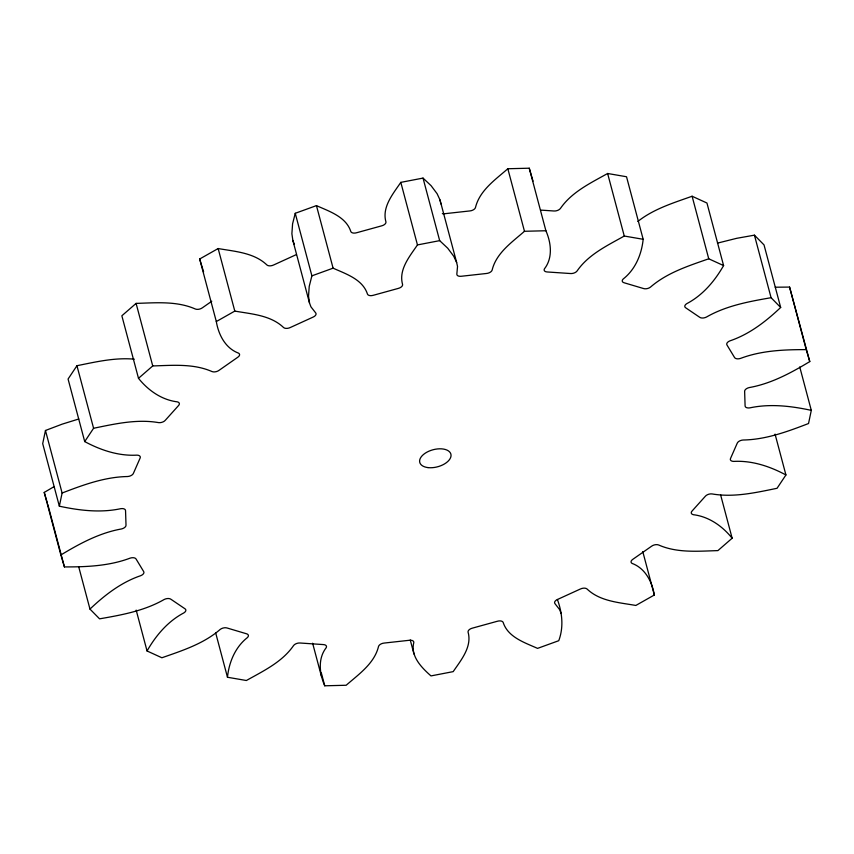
<?xml version="1.0" encoding="UTF-8"?>
<svg xmlns="http://www.w3.org/2000/svg" width="854" height="854" viewBox="0 0 854 854"><rect width="100%" height="100%" fill="white"/><g stroke="black" fill="none" stroke-linecap="round" stroke-linejoin="round"><path stroke-width="1.28" d="M557.395 599.487C562.263 612.745 563.811 627.242 558.751 640.703L537.55 648.378C524.698 642.603 507.884 637.255 503.145 622.363A5.06 2.775 -14.9 0 0 497.263 621.285L472.465 628.117A5.06 2.775 -14.9 0 0 468.056 632.035C472.262 646.862 460.957 660.195 453.186 671.628L430.971 675.909C421.609 667.625 410.262 656.246 413.806 642.486A5.06 2.775 -14.9 0 0 409.215 640.297L384.289 643.051A5.06 2.775 -14.9 0 0 378.546 646.382C374.426 663.526 358.691 674.286 346.169 685.26L324.744 685.794C319.471 673.795 317.635 658.701 326.217 647.684A5.06 2.775 -14.9 0 0 323.292 644.578L300.256 643.019A5.06 2.775 -14.9 0 0 293.616 645.485C282.268 662.042 263.374 670.956 246.379 680.51L227.474 677.254C229.021 662.17 235.266 647.086 247.457 637.532A5.06 2.775 -14.9 0 0 246.443 633.753L227.164 628.021A5.06 2.775 -14.9 0 0 220.183 629.43C203.626 643.809 182.244 650.641 161.897 657.761L147.048 650.972L136.181 610.13M540.945 210.116L553.744 210.981A5.06 2.775 -14.9 0 0 560.384 208.515C571.732 191.958 590.626 183.044 607.621 173.49L626.526 176.746L643.169 239.291C641.621 254.375 635.376 269.458 623.185 279.012A5.06 2.775 -14.9 0 0 624.199 282.791L643.478 288.524A5.06 2.775 -14.9 0 0 650.46 287.125C667.027 272.736 688.399 265.904 708.745 258.794L723.594 265.573C714.745 281.062 702.735 295.281 686.723 303.682A5.06 2.775 -14.9 0 0 685.751 307.835L699.704 317.282A5.06 2.775 -14.9 0 0 706.471 317.047C726.188 305.689 748.947 301.547 771.077 297.704L780.673 307.461C765.921 321.467 749.374 334.298 729.892 340.874A5.06 2.775 -14.9 0 0 727.01 345.059L734.515 357.452A5.06 2.775 -14.9 0 0 740.514 358.413C761.426 350.514 784.1 349.574 806.219 349.628L809.773 361.573C790.953 372.963 771.098 383.692 749.204 387.577A5.06 2.775 -14.9 0 0 744.635 391.452L745.094 405.789A5.06 2.775 -14.9 0 0 749.833 407.87C770.169 403.515 791.188 406.024 811.3 410.358L808.535 423.52C787.537 431.59 765.846 439.639 743.076 440.013A5.06 2.775 -14.9 0 0 737.205 443.269L730.565 458.384A5.06 2.775 -14.9 0 0 733.671 461.406C752.032 460.391 769.945 466.369 785.926 474.963L777.055 488.285C755.79 492.641 733.778 497.69 712.022 493.922A5.06 2.775 -14.9 0 0 705.319 496.291L692.124 510.97A5.06 2.775 -14.9 0 0 693.341 514.695C708.969 516.617 722.484 526.171 732.145 538.223L717.904 550.606C698.134 551.182 677.137 553.178 658.551 544.948A5.06 2.775 -14.9 0 0 651.559 546.24L632.878 559.285A5.06 2.775 -14.9 0 0 632.109 563.416C645.272 568.294 652.157 581.884 654.324 595.003L635.846 605.454C619.118 602.508 599.892 601.376 586.997 588.95A5.06 2.775 -14.9 0 0 580.282 589.057L557.619 599.412A5.06 2.775 -14.9 0 0 554.929 603.607L559.69 609.692L561.131 613.524M78.803 418.983L62.225 424.128L45.465 430.48L42.7 443.642L59.342 506.187C79.454 510.521 100.473 513.04 120.809 508.674A5.06 2.775 -14.9 0 1 125.549 510.756L126.008 525.093A5.06 2.775 -14.9 0 1 121.439 528.968C99.544 532.853 79.689 543.592 60.869 554.972L64.424 566.917C86.542 566.981 109.216 566.042 130.128 558.132A5.06 2.775 -14.9 0 1 136.128 559.103L143.632 571.497A5.06 2.775 -14.9 0 1 140.75 575.671C121.268 582.257 104.722 595.089 89.969 609.083L99.566 618.84C121.695 614.997 144.454 610.856 164.171 599.497A5.06 2.775 -14.9 0 1 170.939 599.273L184.891 608.721A5.06 2.775 -14.9 0 1 183.92 612.862C167.907 621.264 155.898 635.483 147.048 650.972M59.342 506.187L62.107 493.025L45.465 430.48M643.169 239.291L624.263 236.035C607.269 245.589 588.374 254.503 577.026 271.06A5.06 2.775 -14.9 0 1 570.387 273.526L547.35 271.978A5.06 2.775 -14.9 0 1 544.425 268.861C553.008 257.855 551.172 242.76 545.898 230.751L524.473 231.285C511.952 242.269 496.217 253.019 492.107 270.174A5.06 2.775 -14.9 0 1 486.353 273.493L461.427 276.248A5.06 2.775 -14.9 0 1 456.837 274.059L457.53 266.469L456.644 262.488L440.002 199.932L437.099 193.698L431.089 185.681L423.029 178.091L400.814 182.372C393.043 193.805 381.738 207.138 385.944 221.965A5.06 2.775 -14.9 0 1 381.535 225.883L356.737 232.715A5.06 2.775 -14.9 0 1 350.855 231.637C346.116 216.745 329.302 211.397 316.45 205.622L295.249 213.297L292.58 223.833L291.887 233.708L292.869 240.476L309.511 303.021L310.952 306.853L315.713 312.938A5.06 2.775 -14.9 0 1 313.023 317.133L290.36 327.488A5.06 2.775 -14.9 0 1 283.645 327.594C270.75 315.169 251.524 314.037 234.797 311.091L216.318 321.552C218.485 334.661 225.381 348.251 238.533 353.14A5.06 2.775 -14.9 0 1 237.764 357.26L219.083 370.316A5.06 2.775 -14.9 0 1 212.091 371.597C193.506 363.377 172.508 365.373 152.738 365.939L138.497 378.322C148.158 390.374 161.673 399.928 177.301 401.85A5.06 2.775 -14.9 0 1 178.518 405.575L165.324 420.264A5.06 2.775 -14.9 0 1 158.62 422.623C136.864 418.866 114.863 423.904 93.588 428.27L84.717 441.582C100.697 450.175 118.61 456.164 136.971 455.139A5.06 2.775 -14.9 0 1 140.077 458.16L133.438 473.287A5.06 2.775 -14.9 0 1 127.566 476.532C104.796 476.916 83.105 484.955 62.107 493.025M295.249 213.297L311.891 275.842L309.223 286.389L308.529 296.253L309.511 303.021M134.291 359.171C115.002 357.388 95.733 361.925 76.945 365.715L68.074 379.037L84.717 441.582M456.644 262.488L453.741 256.253L447.731 248.226L439.671 240.647L417.457 244.927C409.685 256.349 398.391 269.693 402.586 284.521A5.06 2.775 -14.9 0 1 398.177 288.438L373.39 295.27A5.06 2.775 -14.9 0 1 367.498 294.182C362.758 279.301 345.945 273.953 333.092 268.167L311.891 275.842M211.781 301.238L202.441 307.76A5.06 2.775 -14.9 0 1 195.449 309.052C176.863 300.821 155.866 302.818 136.096 303.394L121.855 315.777L138.497 378.322M533.035 181.155L529.256 168.206L507.831 168.74C495.309 179.714 479.574 190.474 475.454 207.618A5.06 2.775 -14.9 0 1 469.711 210.949L444.785 213.703A5.06 2.775 -14.9 0 1 442.361 213.66M637.842 221.453C653.62 208.942 673.39 202.91 692.103 196.239L706.952 203.028L723.594 265.573M60.869 554.972L44.227 492.427L54.24 486.534M203.604 271.914L199.676 258.997L218.154 248.546C234.882 251.492 254.108 252.624 267.003 265.05A5.06 2.775 -14.9 0 0 273.718 264.943L296.381 254.588M717.467 243.123L736.724 238.309L754.434 235.16L764.031 244.917L780.673 307.461M775.229 287.211L789.576 287.083L809.773 361.573M292.869 240.476L294.31 244.308M44.227 492.427L47.429 503.177M789.576 287.083L806.219 349.628M799.75 366.953L811.3 410.358M754.434 235.16L771.077 297.704M775.058 434.12L785.926 474.963M692.103 196.239L708.745 258.794M720.595 494.818L732.145 538.223M607.621 173.49L624.263 236.035M642.774 551.599L654.324 595.003M529.256 168.206L545.898 230.751M507.831 168.74L524.473 231.285M423.029 178.091L439.671 240.647M400.814 182.372L417.457 244.927M316.45 205.622L333.092 268.167M410.262 640.02L413.998 654.068M218.154 248.546L234.797 311.091M321.35 673.037L324.744 685.794M312.628 643.222L321.456 676.411M199.676 258.997L216.318 321.552M136.096 303.394L152.738 365.939M215.592 632.579L227.474 677.254M76.945 365.715L93.588 428.27M78.76 566.96L89.969 609.083M47.781 504.372L64.424 566.917M440.002 199.932L440.888 203.925M428.025 467.608A16.119 8.828 -14.9 0 0 451.04 455.033A16.119 8.828 -14.9 0 0 426.893 452.182A16.119 8.828 -14.9 0 0 428.025 467.608"/></g></svg>
